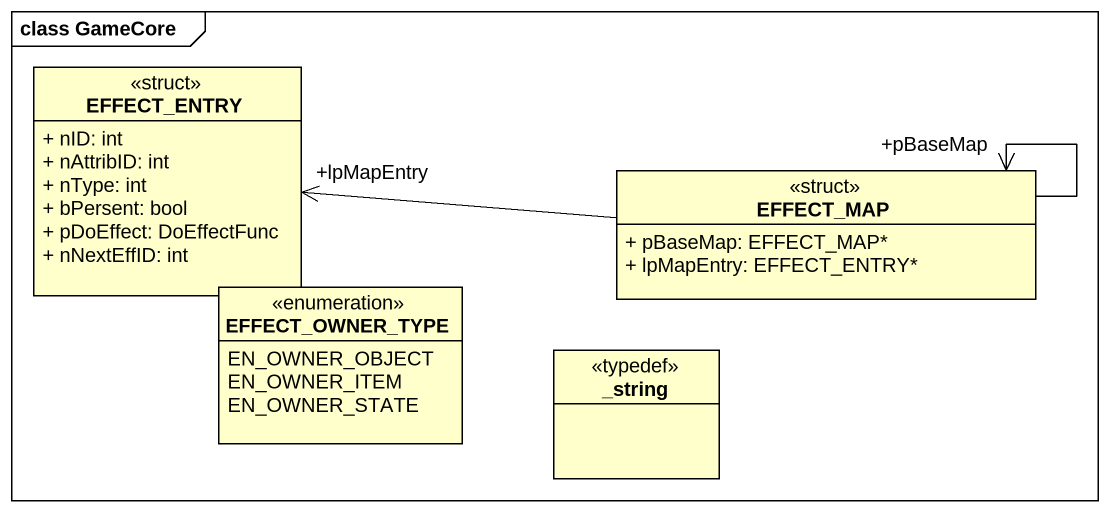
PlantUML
@startuml
mainframe class GameCore
hide circle
hide empty members
skinparam classAttributeIconSize 0
class EFFECT_ENTRY <<struct>> {
  + nID: int
  + nAttribID: int
  + nType: int
  + bPersent: bool
  + pDoEffect: DoEffectFunc
  + nNextEffID: int
}
class EFFECT_MAP <<struct>> {
  + pBaseMap: EFFECT_MAP*
  + lpMapEntry: EFFECT_ENTRY*
}
enum EFFECT_OWNER_TYPE {
  EN_OWNER_OBJECT
  EN_OWNER_ITEM
  EN_OWNER_STATE
}
class "_string" as string <<typedef>>
EFFECT_MAP -left-> "+lpMapEntry" EFFECT_ENTRY
EFFECT_MAP --> "+pBaseMap" EFFECT_MAP
@enduml
